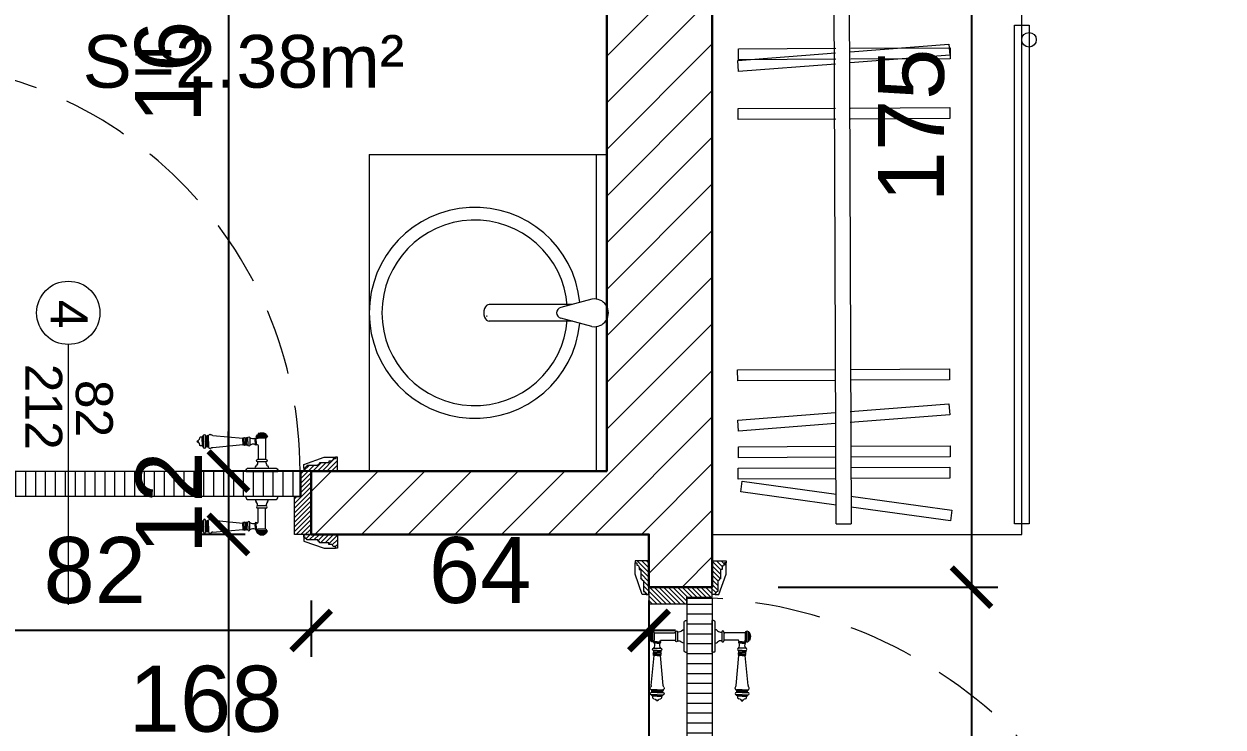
# Model space of a CAD drawing. Header units: centimetres. Extents: x 86156 to 91557, y -55119 to -48172.
# Drawn here: x 88668.3 to 88895.5, y -50553.9 to -50420.6 of the extents above; entities that cross this region are included whole.
import ezdxf

# ---------------------------------------------------------------- set-up
doc = ezdxf.new("R2010")
doc.units = ezdxf.units.CM
doc.header["$LTSCALE"] = 50
doc.header["$MEASUREMENT"] = 0
doc.linetypes.add('CACHE', pattern=[0.375, 0.25, -0.125])
doc.linetypes.add('CONTINU', pattern=[0])
doc.layers.get('0').update_dxf_attribs({"color": 8})
for name, color, linetype, lineweight in [('BANJO', 160, 'Continuous', 9), ('BETON HACHURE', 253, 'Continuous', 13), ('door', 44, 'Continuous', 5), ('MACONNERIE COUPE', 7, 'Continuous', 30), ('MACONNERIE HACHURE', 253, 'Continuous', 13), ('mobilimi', 8, 'Continuous', 9), ('WINDOWS', 21, 'Continuous', 5)]:
    doc.layers.add(name, color=color, linetype=linetype, lineweight=lineweight)
doc.layers.add('BETON COUPE', color=3, linetype='CONTINU')
doc.layers.add('COTE 50ème', color=1, linetype='Continuous')
doc.layers.add('DEMOL', color=7, linetype='Continuous', lineweight=60, true_color=0x997300)
doc.styles.add('GENERATED_STYLE_1', font='arial.ttf')
doc.styles.add('RS_TEXT_1.50', font='arial.ttf', dxfattribs={"height": 12.5})
doc.styles.add('RS_TXT_50', font='arial.ttf', dxfattribs={"height": 12.5})
doc.dimstyles.new('RS_50CM_LINEAIRE', dxfattribs={"dimscale": 5, "dimtxt": 12.5, "dimasz": 1.5, "dimexe": 1, "dimexo": 2.5, "dimgap": 1, "dimtad": 1, "dimdec": 1, "dimrnd": 0.5, "dimdsep": 46, "dimtxsty": 'RS_TXT_50', "dimblk1": 'ARCHTICK', "dimblk2": 'ARCHTICK', "dimsah": 1, "dimcen": 2.5, "dimdle": 1, "dimclrt": 4, "dimadec": 0, "dimazin": 2, "dimtfac": 1, "dimtdec": 1, "dimtix": 1, "dimtmove": 2, "dimatfit": 3, "dimfxl": 1, "dimtolj": 1, "dimtzin": 0, "dimarcsym": 0})

# ---------------------------------------------------------------- blocks, each defined once
blk = doc.blocks.new('Lav60')
at = {"layer": 'BANJO', "linetype": 'Continuous'}
for p, q in [((-54.27, 55.4), (-54.27, 84.18)), ((-54.27, 84.18), (-54.27, 55.4)), ((-52.27, 56.8), (-52.27, 84.18)), ((-9.27, 24.18), (-9.27, 84.18)), ((-51.47, 56.78), (-45.6, 55.16)), ((-47.77, 55.78), (-31.97, 55.78)), ((-31.61, 54.81), (-31.61, 54.8)), ((-31.5, 54.81), (-31.61, 54.81)), ((-31.61, 54.8), (-31.5, 54.8)), ((-31.5, 54.8), (-31.5, 54.81)), ((-54.27, 24.18), (-54.27, 52.96)), ((-54.27, 52.96), (-54.27, 24.18)), ((-51.47, 51.58), (-45.6, 53.19)), ((-47.79, 52.59), (-31.97, 52.59)), ((-52.27, 24.18), (-52.27, 51.56))]:
    blk.add_line(p, q, dxfattribs=at)
at = {"layer": 'BANJO'}
for p, q in [((-9.27, 84.18), (-54.27, 84.18)), ((-9.27, 24.18), (-9.27, 84.18)), ((-9.27, 24.18), (-54.27, 24.18))]:
    blk.add_line(p, q, dxfattribs=at)
at = {"layer": 'BANJO', "linetype": 'Continuous'}
for centre, radius, start, end in [((-29.27, 54.18), 20, 185.6501, 174.3498), ((-29.27, 54.18), 17.58, 184.3007, 175.6991), ((-51.93, 54.18), 2.64, 79.9737, 280.0262), ((-45.78, 54.18), 1, 280.3543, 79.6456)]:
    blk.add_arc(centre, radius, start, end, dxfattribs=at)
blk.add_ellipse((-31.97, 54.18), major_axis=(0, -1.59), ratio=0.623935, start_param=0, end_param=3.141593, dxfattribs=at)
blk = doc.blocks.new('door900')
at = {"color": 0}
for p, q in [((-6.8, 71.5), (-6.8, 70.2)), ((-5.5, 71.5), (-6.8, 71.5)), ((-6.8, 70.2), (6.8, 70.2)), ((-5.5, 71.5), (5.5, 71.5)), ((5.5, 71.5), (6.8, 71.5)), ((6.8, 71.5), (6.8, 70.2)), ((-9.3, 67.7), (9.3, 67.7)), ((9.3, 65.2), (-9.3, 65.2)), ((-6.8, 62.7), (-6.8, 24)), ((-6.8, 62.7), (6.8, 62.7)), ((8.7, 62.7), (6.8, 62.7)), ((6.8, 49.1), (6.8, 24)), ((8.7, 50.9), (8.7, 50.9)), ((10.5, 56.8), (10.5, 62.5)), ((10.5, 56.8), (10.5, 51.1)), ((12.7, 56.8), (12.7, 62.5)), ((12.7, 56.8), (12.7, 51.1)), ((22.5, 63.8), (22.5, 49.8)), ((26.5, 56.8), (26.5, 63.8)), ((26.5, 63.8), (29.1, 63.8)), ((26.5, 63.8), (29.1, 63.8)), ((26.5, 56.8), (26.5, 49.8)), ((26.5, 49.8), (29.1, 49.8)), ((26.5, 49.8), (29.1, 49.8)), ((29.1, 63.8), (29.1, 62.8)), ((29.1, 62.8), (29.1, 56.8)), ((29.1, 50.8), (29.1, 56.8)), ((29.1, 50.8), (29.1, 49.8)), ((29.1, 49.8), (29.1, 49.8)), ((31.1, 62.8), (31.1, 56.8)), ((31.1, 50.8), (31.1, 56.8)), ((34.1, 56.8), (34.1, 62.8)), ((34.1, 62.8), (34.1, 56.8)), ((34.1, 50.8), (34.1, 56.8)), ((34.1, 56.8), (34.1, 50.8)), ((92.8, 68.1), (36.2, 62.8)), ((36.2, 56.8), (36.2, 62.8)), ((36.2, 56.8), (36.2, 50.8)), ((92.8, 45.5), (36.2, 50.8)), ((101.2, 67.3), (103.2, 68)), ((101.2, 56.8), (101.2, 67.3)), ((101.2, 56.8), (101.2, 46.3)), ((101.2, 46.3), (103.2, 45.7)), ((103.2, 68), (103.2, 67.7)), ((103.2, 56.8), (103.2, 68)), ((103.2, 56.8), (103.2, 46.3)), ((103.2, 45.9), (103.2, 45.7)), ((106.5, 68), (105.5, 67.3)), ((105.5, 56.8), (105.5, 67.3)), ((105.5, 56.8), (105.5, 46.3)), ((106.5, 45.7), (105.5, 46.3)), ((106.5, 56.8), (106.5, 68)), ((106.5, 56.8), (106.5, 45.7)), ((110.7, 68), (111.8, 67.3)), ((110.7, 56.8), (110.7, 68)), ((110.7, 56.8), (110.7, 45.7)), ((110.7, 45.7), (111.8, 46.3)), ((111.8, 56.8), (111.8, 67.3)), ((111.8, 66.2), (113.3, 66.2)), ((111.8, 56.8), (111.8, 46.3)), ((111.8, 47.5), (113.3, 47.5)), ((113.3, 56.8), (113.3, 66.2)), ((113.3, 56.8), (113.3, 47.5)), ((120.5, 56.8), (120.5, 58.6)), ((120.5, 56.8), (120.5, 55)), ((-30, 3), (-30, 0)), ((30, 0), (-30, 0)), ((27, 6), (-27, 6)), ((-8.3, 22.3), (8.3, 22.3)), ((-8.3, 18.3), (8.3, 18.3)), ((30, 3), (30, 0))]:
    blk.add_line(p, q, dxfattribs=at)
for centre, radius, start, end in [((-6.8, 67.7), 2.51, 90.115, 179.885), ((0, 64), 9.29, 53.4104, 126.5896), ((6.8, 67.7), 2.51, 0.115, 89.885), ((93.1, 72.5), 4.4, 266.3976, 315.6468), ((98.3, 67.4), 2.89, 358.3861, 135.6468), ((108.6, 68), 2.1, 0, 180), ((-9.3, 66.5), 1.25, 90, 270), ((-6.8, 65.2), 2.51, 180.115, 269.885), ((6.8, 65.2), 2.51, 270.115, 359.885), ((8.7, 49), 1.91, 88.7426, 178.1515), ((8.6, 64.9), 2.15, 272.7029, 297.6142), ((8.6, 48.8), 2.15, 62.3858, 87.2971), ((9.3, 66.5), 1.25, 270, 90), ((10, 62.5), 0.561, 3.7097, 127.9634), ((10, 51.1), 0.561, 232.0366, 356.2903), ((11.6, 62.5), 1.1, 0.0106, 179.9894), ((11.6, 51.1), 1.1, 180.0106, 359.9894), ((16.7, 70.5), 8.83, 243.5466, 311.3694), ((16.7, 43.2), 8.83, 48.6306, 116.4534), ((24.5, 63.7), 2.01, 4.1469, 175.8531), ((24.5, 50), 2.01, 184.1469, 355.8531), ((30.1, 62.8), 1.03, 0, 180.0014), ((30.1, 50.8), 1.03, 179.9972, 0), ((32.6, 62.8), 1.48, 0, 180), ((32.6, 50.8), 1.48, 180, 0), ((35.2, 62.8), 1.03, 0, 180), ((32.6, 62.8), 1.48, 1.563306237032948e-10, 2.08440831604393e-10), ((35.2, 50.8), 1.03, 180, 0), ((93.1, 41.1), 4.4, 44.3532, 93.6024), ((98.3, 46.2), 2.89, 224.3532, 1.6139), ((104.3, 67.6), 1.15, 170.914, 348.1019), ((104.3, 46.1), 1.15, 11.8981, 189.086), ((108.6, 45.7), 2.1, 180, 0), ((115.5, 62.5), 2.84, 13.4568, 140.4953), ((115.5, 51.2), 2.84, 219.5047, 346.5432), ((127.9, 65.2), 9.88, 191.9991, 221.6757), ((127.9, 48.5), 9.88, 138.3243, 168.0009), ((120.5, 56.8), 1.79, 0, 90), ((120.5, 56.8), 1.79, 270, 0), ((-8.5, 24), 1.71, 275.059, 359.7825), ((8.5, 24), 1.71, 180.2175, 264.941), ((-27, 3), 3, 90, 180), ((-6.8, 6), 6, 130.5908, 180), ((-16.6, 16.6), 8.41, 314.3689, 12.0705), ((-8.3, 20.3), 2, 90, 270), ((16.6, 16.6), 8.41, 167.9295, 225.6311), ((8.3, 20.3), 2, 270, 90), ((6.8, 6), 6, 0, 49.4092), ((27, 3), 3, 0, 90)]:
    blk.add_arc(centre, radius, start, end, dxfattribs=at)
blk = doc.blocks.new('_ArchTick')
at = {"color": 0, "linetype": 'ByBlock', "const_width": 0.15}
blk.add_lwpolyline([(-0.5, -0.5), (0.5, 0.5)], dxfattribs=at)
blk = doc.blocks.new('*D1447')
at = {"layer": 'COTE 50ème', "color": 0, "lineweight": -2, "ltscale": 0.5, "transparency": 16777216}
for p, q in [((88722.74, -50529.87), (88722.74, -50540.59)), ((88786.75, -50529.87), (88786.75, -50540.59)), ((88791.75, -50535.59), (88717.74, -50535.59))]:
    blk.add_line(p, q, dxfattribs=at)
at = {"layer": 'Defpoints', "color": 0, "ltscale": 0.5, "transparency": 16777216}
for p in [(88722.74, -50517.37), (88786.75, -50517.37), (88722.74, -50535.59)]:
    blk.add_point(p, dxfattribs=at)
at = {"layer": 'COTE 50ème', "color": 0, "lineweight": -2, "ltscale": 0.5, "transparency": 16777216, "xscale": 7.5, "yscale": 7.5, "zscale": 7.5, "rotation": 180}
blk.add_blockref('_ArchTick', (88722.74, -50535.59), dxfattribs=at)
at = {"layer": 'COTE 50ème', "color": 0, "lineweight": -2, "ltscale": 0.5, "transparency": 16777216, "xscale": 7.5, "yscale": 7.5, "zscale": 7.5}
blk.add_blockref('_ArchTick', (88786.75, -50535.59), dxfattribs=at)
at = {"layer": 'COTE 50ème', "color": 4, "lineweight": 5, "ltscale": 0.5, "transparency": 16777216, "insert": (88754.75, -50524.21), "char_height": 12.5, "attachment_point": 5, "style": 'RS_TXT_50'}
blk.add_mtext('\\A1;64', dxfattribs=at)
blk = doc.blocks.new('*D1448')
at = {"layer": 'COTE 50ème', "color": 0, "lineweight": -2, "ltscale": 0.5, "transparency": 16777216}
for p, q in [((88640.75, -50529.87), (88640.75, -50540.59)), ((88722.74, -50529.87), (88722.74, -50540.59)), ((88727.74, -50535.59), (88635.75, -50535.59))]:
    blk.add_line(p, q, dxfattribs=at)
at = {"layer": 'Defpoints', "color": 0, "ltscale": 0.5, "transparency": 16777216}
for p in [(88640.75, -50517.37), (88722.74, -50517.37), (88640.75, -50535.59)]:
    blk.add_point(p, dxfattribs=at)
at = {"layer": 'COTE 50ème', "color": 0, "lineweight": -2, "ltscale": 0.5, "transparency": 16777216, "xscale": 7.5, "yscale": 7.5, "zscale": 7.5, "rotation": 180}
blk.add_blockref('_ArchTick', (88640.75, -50535.59), dxfattribs=at)
at = {"layer": 'COTE 50ème', "color": 0, "lineweight": -2, "ltscale": 0.5, "transparency": 16777216, "xscale": 7.5, "yscale": 7.5, "zscale": 7.5}
blk.add_blockref('_ArchTick', (88722.74, -50535.59), dxfattribs=at)
at = {"layer": 'COTE 50ème', "color": 4, "lineweight": 5, "ltscale": 0.5, "transparency": 16777216, "insert": (88681.75, -50524.21), "char_height": 12.5, "attachment_point": 5, "style": 'RS_TXT_50'}
blk.add_mtext('\\A1;82', dxfattribs=at)
blk = doc.blocks.new('*D1356')
at = {"layer": 'COTE 50ème', "color": 0, "lineweight": -2, "ltscale": 0.5, "transparency": 16777216}
for p, q in [((88847.85, -50347.37), (88847.85, -50532.37)), ((88834.25, -50352.37), (88852.85, -50352.37)), ((88811.25, -50527.37), (88852.85, -50527.37))]:
    blk.add_line(p, q, dxfattribs=at)
at = {"layer": 'Defpoints', "color": 0, "ltscale": 0.5, "transparency": 16777216}
for p in [(88821.75, -50352.37), (88798.75, -50527.37), (88847.85, -50527.37)]:
    blk.add_point(p, dxfattribs=at)
at = {"layer": 'COTE 50ème', "color": 0, "lineweight": -2, "ltscale": 0.5, "transparency": 16777216, "xscale": 7.5, "yscale": 7.5, "zscale": 7.5}
for p, rotation in [((88847.85, -50352.37), 90), ((88847.85, -50527.37), 270)]:
    blk.add_blockref('_ArchTick', p, dxfattribs=dict(at, rotation=rotation))
at = {"layer": 'COTE 50ème', "color": 4, "lineweight": 5, "ltscale": 0.5, "transparency": 16777216, "insert": (88836.46, -50439.87), "char_height": 12.5, "attachment_point": 5, "rotation": 90, "style": 'RS_TXT_50'}
blk.add_mtext('\\A1;175', dxfattribs=at)
blk = doc.blocks.new('*D1357')
at = {"layer": 'COTE 50ème', "color": 0, "lineweight": -2, "ltscale": 0.5, "transparency": 16777216}
for p, q in [((88847.85, -50522.37), (88847.85, -50624.41)), ((88811.25, -50527.37), (88852.85, -50527.37)), ((88811.25, -50619.41), (88852.85, -50619.41))]:
    blk.add_line(p, q, dxfattribs=at)
at = {"layer": 'Defpoints', "color": 0, "ltscale": 0.5, "transparency": 16777216}
for p in [(88798.75, -50527.37), (88798.75, -50619.41), (88847.85, -50619.41)]:
    blk.add_point(p, dxfattribs=at)
at = {"layer": 'COTE 50ème', "color": 0, "lineweight": -2, "ltscale": 0.5, "transparency": 16777216, "xscale": 7.5, "yscale": 7.5, "zscale": 7.5}
for p, rotation in [((88847.85, -50527.37), 90), ((88847.85, -50619.41), 270)]:
    blk.add_blockref('_ArchTick', p, dxfattribs=dict(at, rotation=rotation))
at = {"layer": 'COTE 50ème', "color": 4, "lineweight": 5, "ltscale": 0.5, "transparency": 16777216, "insert": (88836.46, -50573.39), "char_height": 12.5, "attachment_point": 5, "rotation": 90, "style": 'RS_TXT_50'}
blk.add_mtext('\\A1;92', dxfattribs=at)
blk = doc.blocks.new('*D1374')
at = {"layer": 'COTE 50ème', "color": 0, "lineweight": -2, "ltscale": 0.5, "transparency": 16777216}
for p, q in [((88707.08, -50339.37), (88707.08, -50510.37)), ((88709.25, -50344.37), (88702.08, -50344.37)), ((88731.21, -50505.37), (88702.08, -50505.37))]:
    blk.add_line(p, q, dxfattribs=at)
at = {"layer": 'Defpoints', "color": 0, "ltscale": 0.5, "transparency": 16777216}
for p in [(88721.75, -50344.37), (88707.08, -50505.37), (88743.71, -50505.37)]:
    blk.add_point(p, dxfattribs=at)
at = {"layer": 'COTE 50ème', "color": 0, "lineweight": -2, "ltscale": 0.5, "transparency": 16777216, "xscale": 7.5, "yscale": 7.5, "zscale": 7.5}
for p, rotation in [((88707.08, -50344.37), 90), ((88707.08, -50505.37), 270)]:
    blk.add_blockref('_ArchTick', p, dxfattribs=dict(at, rotation=rotation))
at = {"layer": 'COTE 50ème', "color": 4, "lineweight": 5, "ltscale": 0.5, "transparency": 16777216, "insert": (88695.7, -50424.87), "char_height": 12.5, "attachment_point": 5, "rotation": 90, "style": 'RS_TXT_50'}
blk.add_mtext('\\A1;161', dxfattribs=at)
blk = doc.blocks.new('*D1375')
at = {"layer": 'COTE 50ème', "color": 0, "lineweight": -2, "ltscale": 0.5, "transparency": 16777216}
for p, q in [((88707.08, -50505.37), (88707.08, -50497.87)), ((88731.21, -50505.37), (88702.08, -50505.37)), ((88707.08, -50505.37), (88707.08, -50517.37)), ((88710.25, -50517.37), (88702.08, -50517.37)), ((88707.08, -50517.37), (88707.08, -50524.87))]:
    blk.add_line(p, q, dxfattribs=at)
at = {"layer": 'Defpoints', "color": 0, "ltscale": 0.5, "transparency": 16777216}
for p in [(88743.71, -50505.37), (88707.08, -50517.37), (88722.75, -50517.37)]:
    blk.add_point(p, dxfattribs=at)
at = {"layer": 'COTE 50ème', "color": 0, "lineweight": -2, "ltscale": 0.5, "transparency": 16777216, "xscale": 7.5, "yscale": 7.5, "zscale": 7.5}
for p, rotation in [((88707.08, -50505.37), 270), ((88707.08, -50517.37), 90)]:
    blk.add_blockref('_ArchTick', p, dxfattribs=dict(at, rotation=rotation))
at = {"layer": 'COTE 50ème', "color": 4, "lineweight": 5, "ltscale": 0.5, "transparency": 16777216, "insert": (88695.81, -50511.37), "char_height": 12.5, "attachment_point": 5, "rotation": 90, "style": 'RS_TXT_50'}
blk.add_mtext('\\A1;12', dxfattribs=at)
blk = doc.blocks.new('*D1376')
at = {"layer": 'COTE 50ème', "color": 0, "lineweight": -2, "ltscale": 0.5, "transparency": 16777216}
for p, q in [((88707.08, -50512.37), (88707.08, -50632.37)), ((88710.25, -50517.37), (88702.08, -50517.37)), ((88697.25, -50627.37), (88712.08, -50627.37))]:
    blk.add_line(p, q, dxfattribs=at)
at = {"layer": 'Defpoints', "color": 0, "ltscale": 0.5, "transparency": 16777216}
for p in [(88722.75, -50517.37), (88684.75, -50627.37), (88707.08, -50627.37)]:
    blk.add_point(p, dxfattribs=at)
at = {"layer": 'COTE 50ème', "color": 0, "lineweight": -2, "ltscale": 0.5, "transparency": 16777216, "xscale": 7.5, "yscale": 7.5, "zscale": 7.5}
for p, rotation in [((88707.08, -50517.37), 90), ((88707.08, -50627.37), 270)]:
    blk.add_blockref('_ArchTick', p, dxfattribs=dict(at, rotation=rotation))
at = {"layer": 'COTE 50ème', "color": 4, "lineweight": 5, "ltscale": 0.5, "transparency": 16777216, "insert": (88718.46, -50592.19), "char_height": 12.5, "attachment_point": 5, "rotation": 90, "style": 'RS_TXT_50'}
blk.add_mtext('\\A1;110', dxfattribs=at)
blk = doc.blocks.new('*D1382')
at = {"layer": 'COTE 50ème', "color": 0, "lineweight": -2, "ltscale": 0.5, "transparency": 16777216}
for p, q in [((88618.75, -50529.87), (88618.75, -50564.98)), ((88786.75, -50529.87), (88786.75, -50564.98)), ((88791.75, -50559.98), (88613.75, -50559.98))]:
    blk.add_line(p, q, dxfattribs=at)
at = {"layer": 'Defpoints', "color": 0, "ltscale": 0.5, "transparency": 16777216}
for p in [(88618.75, -50517.37), (88786.75, -50517.37), (88618.75, -50559.98)]:
    blk.add_point(p, dxfattribs=at)
at = {"layer": 'COTE 50ème', "color": 0, "lineweight": -2, "ltscale": 0.5, "transparency": 16777216, "xscale": 7.5, "yscale": 7.5, "zscale": 7.5, "rotation": 180}
blk.add_blockref('_ArchTick', (88618.75, -50559.98), dxfattribs=at)
at = {"layer": 'COTE 50ème', "color": 0, "lineweight": -2, "ltscale": 0.5, "transparency": 16777216, "xscale": 7.5, "yscale": 7.5, "zscale": 7.5}
blk.add_blockref('_ArchTick', (88786.75, -50559.98), dxfattribs=at)
at = {"layer": 'COTE 50ème', "color": 4, "lineweight": 5, "ltscale": 0.5, "transparency": 16777216, "insert": (88702.75, -50548.6), "char_height": 12.5, "attachment_point": 5, "style": 'RS_TXT_50'}
blk.add_mtext('\\A1;168', dxfattribs=at)

msp = doc.modelspace()

# ---------------------------------------------------------------- hatches: boundary and pattern name
at = {"layer": 'BETON HACHURE', "ltscale": 0.5, "transparency": 33554559}
h = msp.add_hatch(color=256, dxfattribs=at)
h.dxf.hatch_style = 1
h.paths.add_polyline_path([(89857.95, -49968.55), (89601.54, -49712.14), (89017.58, -49863.16), (88999.75, -49863.16), (88314.75, -49713.17), (88293.27, -49713.16), (87031.8, -49846.89), (86857.57, -50021.45), (86757.23, -51272.48), (86839.4, -52045.38), (86669.47, -52571.17), (86746.67, -53900.72), (86983.5, -54130.12), (88279.55, -54131.55), (88279.55, -54261.56), (89504.55, -54261.56), (89504.55, -54401.56), (90492.95, -54401.56), (90492.95, -51921.06), (89857.95, -51772.6)])
h.paths.add_polyline_path([(89837.95, -51788.46), (90472.95, -51936.92), (90472.95, -54381.56), (89524.55, -54381.56), (89524.55, -54241.56), (88299.55, -54241.56), (88299.55, -54111.57), (86991.6, -54110.13), (86766.18, -53891.78), (86689.65, -52573.76), (86859.73, -52047.49), (86777.31, -51272.22), (86876.91, -50030.38), (87040.95, -49866.03), (88294.32, -49733.16), (88312.58, -49733.17), (88997.58, -49883.16), (89020.13, -49883.16), (89595.48, -49734.36), (89837.95, -49976.84)], flags=16)
at = {"layer": 'door'}
h = msp.add_hatch(dxfattribs=at)
h.set_pattern_fill('ANSI31', color=256, scale=5, angle=1080)
h.set_pattern_definition([(45, (-61272.5175, 1297.59614), (-0.4419417382, 0.4419417382), [])])
h.paths.add_polyline_path([(88722.74, -50517.37), (88719.6, -50517.37), (88719.6, -50510.19), (88720.85, -50510.19), (88720.85, -50505.37), (88722.74, -50505.37)])
edge = h.paths.add_edge_path()
edge.add_line((88726.49, -50519.26), (88726.07, -50519.26))
edge.add_line((88726.07, -50519.26), (88726.07, -50518.95))
edge.add_line((88726.07, -50518.95), (88724.31, -50518.95))
edge.add_line((88724.31, -50518.95), (88724.31, -50518.74))
edge.add_arc((88724.31, -50518.42), 0.314, 180, 270, ccw=False)
edge.add_line((88724, -50518.42), (88721.9, -50518.42))
edge.add_line((88721.9, -50518.42), (88721.9, -50518.21))
edge.add_arc((88721.9, -50517.9), 0.314, 180, 270, ccw=False)
edge.add_line((88721.59, -50517.9), (88721.38, -50517.9))
edge.add_line((88721.38, -50517.9), (88721.38, -50517.37))
edge.add_line((88721.38, -50517.37), (88727.74, -50517.37))
edge.add_line((88727.74, -50517.37), (88727.74, -50519.99))
edge.add_line((88727.74, -50519.99), (88727.33, -50519.99))
edge.add_line((88727.33, -50519.99), (88727.33, -50519.68))
edge.add_line((88727.33, -50519.68), (88726.91, -50519.68))
edge.add_arc((88726.49, -50519.68), 0.419, 0, 90)
edge = h.paths.add_edge_path()
edge.add_line((88726.49, -50503.49), (88726.07, -50503.49))
edge.add_line((88726.07, -50503.49), (88726.07, -50503.8))
edge.add_line((88726.07, -50503.8), (88724.31, -50503.8))
edge.add_line((88724.31, -50503.8), (88724.31, -50504.01))
edge.add_arc((88724.31, -50504.33), 0.314, 90, 180)
edge.add_line((88724, -50504.33), (88721.9, -50504.33))
edge.add_line((88721.9, -50504.33), (88721.9, -50504.54))
edge.add_arc((88721.9, -50504.85), 0.314, 90, 180)
edge.add_line((88721.59, -50504.85), (88721.38, -50504.85))
edge.add_line((88721.38, -50504.85), (88721.38, -50505.37))
edge.add_line((88721.38, -50505.37), (88727.74, -50505.37))
edge.add_line((88727.74, -50505.37), (88727.74, -50502.76))
edge.add_line((88727.74, -50502.76), (88727.33, -50502.76))
edge.add_line((88727.33, -50502.76), (88727.33, -50503.07))
edge.add_line((88727.33, -50503.07), (88726.91, -50503.07))
edge.add_arc((88726.49, -50503.07), 0.419, 270, 360, ccw=False)
h = msp.add_hatch(dxfattribs=at)
h.set_pattern_fill('ANSI31', color=256, scale=15, angle=585)
h.set_pattern_definition([(270, (132236.1975, 45345.0286), (1.875, -2e-15), [])])
h.paths.add_polyline_path([(88642.85, -50510.14), (88720.64, -50510.14), (88720.64, -50505.43), (88642.85, -50505.43)])
h = msp.add_hatch(dxfattribs=at)
h.set_pattern_fill('ANSI31', color=256, scale=5, angle=990)
h.set_pattern_definition([(315, (144103.7221, 92341.88333), (0.4419417382, 0.4419417382), [])])
h.paths.add_polyline_path([(88786.75, -50527.37), (88786.75, -50530.52), (88793.93, -50530.52), (88793.93, -50529.26), (88798.75, -50529.26), (88798.75, -50527.37)])
edge = h.paths.add_edge_path()
edge.add_line((88784.87, -50523.62), (88784.87, -50524.04))
edge.add_line((88784.87, -50524.04), (88785.18, -50524.04))
edge.add_line((88785.18, -50524.04), (88785.18, -50525.8))
edge.add_line((88785.18, -50525.8), (88785.39, -50525.8))
edge.add_arc((88785.7, -50525.8), 0.314, 180, 270)
edge.add_line((88785.7, -50526.12), (88785.7, -50528.21))
edge.add_line((88785.7, -50528.21), (88785.91, -50528.21))
edge.add_arc((88786.23, -50528.21), 0.314, 180, 270)
edge.add_line((88786.23, -50528.53), (88786.23, -50528.74))
edge.add_line((88786.23, -50528.74), (88786.75, -50528.74))
edge.add_line((88786.75, -50528.74), (88786.75, -50522.37))
edge.add_line((88786.75, -50522.37), (88784.13, -50522.37))
edge.add_line((88784.13, -50522.37), (88784.13, -50522.78))
edge.add_line((88784.13, -50522.78), (88784.45, -50522.78))
edge.add_line((88784.45, -50522.78), (88784.45, -50523.2))
edge.add_arc((88784.45, -50523.62), 0.419, 0, 90, ccw=False)
edge = h.paths.add_edge_path()
edge.add_line((88800.64, -50523.62), (88800.64, -50524.04))
edge.add_line((88800.64, -50524.04), (88800.32, -50524.04))
edge.add_line((88800.32, -50524.04), (88800.32, -50525.8))
edge.add_line((88800.32, -50525.8), (88800.11, -50525.8))
edge.add_arc((88799.8, -50525.8), 0.314, -90, 0, ccw=False)
edge.add_line((88799.8, -50526.12), (88799.8, -50528.21))
edge.add_line((88799.8, -50528.21), (88799.59, -50528.21))
edge.add_arc((88799.28, -50528.21), 0.314, -90, 0, ccw=False)
edge.add_line((88799.28, -50528.53), (88799.28, -50528.74))
edge.add_line((88799.28, -50528.74), (88798.75, -50528.74))
edge.add_line((88798.75, -50528.74), (88798.75, -50522.37))
edge.add_line((88798.75, -50522.37), (88801.37, -50522.37))
edge.add_line((88801.37, -50522.37), (88801.37, -50522.78))
edge.add_line((88801.37, -50522.78), (88801.06, -50522.78))
edge.add_line((88801.06, -50522.78), (88801.06, -50523.2))
edge.add_arc((88801.06, -50523.62), 0.419, 90, 180)
h = msp.add_hatch(dxfattribs=at)
h.set_pattern_fill('ANSI31', color=256, scale=15, angle=495)
h.set_pattern_definition([(180, (188151.1545, -101166.8317), (-8e-16, -1.875), [])])
h.paths.add_polyline_path([(88793.99, -50617.28), (88793.99, -50529.47), (88798.7, -50529.47), (88798.7, -50617.28)])
at = {"layer": 'MACONNERIE HACHURE'}
h = msp.add_hatch(dxfattribs=at)
h.set_pattern_fill('ANSI31', color=256, scale=50, style=0)
h.set_pattern_definition([(45, (-6430.3566, 5835.271), (-4.41941738, 4.41941738), [])])
h.paths.add_polyline_path([(87298.75, -50527.37), (87298.75, -50358.37), (87370.75, -50358.37), (87370.75, -50337.37), (87348.75, -50337.37), (87348.75, -50332.37), (87528.75, -50332.37), (87528.75, -50344.37), (87478.75, -50344.37), (87478.75, -50517.37), (87456.75, -50517.37), (87456.75, -50505.37), (87466.75, -50505.37), (87466.75, -50344.37), (87375.75, -50344.37), (87375.75, -50363.37), (87318.75, -50363.37), (87318.75, -50505.37), (87374.75, -50505.37), (87374.75, -50517.37), (87310.75, -50517.37), (87310.75, -50527.37)])
h.paths.add_polyline_path([(87868.59, -51192.37), (87818.75, -51192.37), (87818.75, -51152.37), (87868.59, -51152.37)])
h.paths.add_polyline_path([(88028.75, -51192.37), (87988.75, -51192.37), (87988.75, -51152.37), (88028.75, -51152.37)])
h.paths.add_polyline_path([(87888.75, -51547.37), (87798.75, -51547.37), (87798.75, -51487.37), (87645.75, -51487.37), (87645.75, -51547.37), (87633.75, -51547.37), (87633.75, -51427.37), (87653.75, -51427.37), (87653.75, -51462.37), (87818.75, -51462.37), (87818.75, -51511.37), (87888.75, -51511.37), (87888.75, -51462.37), (87923.75, -51462.37), (87923.75, -51482.37), (87913.75, -51482.37), (87913.75, -51532.37), (87888.75, -51532.37), (87888.75, -51516.37), (87818.75, -51516.37), (87818.75, -51542.37), (87888.75, -51542.37)])
h.paths.add_polyline_path([(87318.75, -49932.37), (87418.75, -49932.37), (87418.75, -49907.37), (87318.75, -49907.37)])
h.paths.add_polyline_path([(87083.75, -51940.49), (87058.75, -51940.49), (87058.75, -51987.37), (87083.75, -51987.37)])
h.paths.add_polyline_path([(87083.75, -50042.37), (87058.75, -50042.37), (87058.75, -50022.37), (87083.75, -50022.37)])
h.paths.add_polyline_path([(87766.25, -51192.37), (87783.75, -51192.37), (87783.75, -51172.37), (87766.25, -51172.37)])
h.paths.add_polyline_path([(87443.75, -51305.37), (87433.75, -51305.37), (87433.75, -51317.37), (87473.75, -51317.37), (87473.75, -51305.37), (87463.75, -51305.37), (87463.75, -50987.37), (87633.75, -50987.37), (87633.75, -51305.37), (87555.74, -51305.37), (87555.74, -51317.37), (87633.75, -51317.37), (87633.75, -51327.37), (87653.75, -51327.37), (87653.75, -51192.37), (87666.25, -51192.37), (87666.25, -51172.37), (87653.75, -51172.37), (87653.75, -50957.37), (87632.75, -50957.37), (87632.75, -50627.37), (87534.74, -50627.37), (87534.74, -50639.37), (87612.75, -50639.37), (87612.75, -50957.37), (87442.75, -50957.37), (87442.75, -50639.37), (87452.75, -50639.37), (87452.75, -50627.37), (87412.75, -50627.37), (87412.75, -50639.37), (87422.75, -50639.37), (87422.75, -50957.37), (87083.75, -50957.37), (87083.75, -50912.37), (87058.75, -50912.37), (87058.75, -50962.37), (86791.75, -50962.37), (86791.75, -50982.37), (87058.75, -50982.37), (87058.75, -51032.37), (87083.75, -51032.37), (87083.75, -50987.37), (87443.75, -50987.37)])
h.paths.add_polyline_path([(87275.75, -50332.37), (87275.75, -50352.37), (86973.75, -50352.37), (86973.75, -50417.37), (86948.75, -50417.37), (86948.75, -50327.37), (87058.75, -50327.37), (87058.75, -50312.37), (87083.75, -50312.37), (87083.75, -50332.37)])
h.paths.add_polyline_path([(87718.75, -50235.37), (87743.75, -50235.37), (87743.75, -50513.37), (87795.75, -50513.37), (87795.75, -50535.37), (87783.75, -50535.37), (87783.75, -50525.37), (87658.75, -50525.37), (87658.75, -50513.37), (87718.75, -50513.37)])
h.paths.add_polyline_path([(87743.75, -50162.37), (87743.75, -50142.37), (87793.75, -50142.37), (87793.75, -50022.37), (87818.75, -50022.37), (87818.75, -50137.37), (87836.25, -50137.37), (87836.25, -50162.37)])
h.paths.add_polyline_path([(87083.75, -49972.37), (87083.75, -49932.37), (87138.75, -49932.37), (87138.75, -49907.37), (87058.75, -49907.37), (87058.75, -49972.37)])
h.paths.add_polyline_path([(87658.75, -49932.37), (87598.75, -49932.37), (87598.75, -49907.37), (87683.75, -49907.37), (87683.75, -49972.37), (87683.75, -49972.37), (87683.75, -50022.37), (87658.75, -50022.37)])
h.paths.add_polyline_path([(87083.75, -51612.37), (87083.75, -51670.49), (87058.75, -51670.49), (87058.75, -51617.37), (86948.75, -51617.37), (86948.75, -51527.37), (86973.75, -51527.37), (86973.75, -51592.37), (87306.75, -51592.37), (87306.75, -51419.37), (87318.75, -51419.37), (87318.75, -51427.37), (87374.75, -51427.37), (87374.75, -51439.37), (87318.75, -51439.37), (87318.75, -51587.37), (87466.75, -51587.37), (87466.75, -51439.37), (87456.75, -51439.37), (87456.75, -51427.37), (87478.75, -51427.37), (87478.75, -51600.37), (87528.62, -51600.37), (87528.62, -51612.37)])
h.paths.add_polyline_path([(87318.75, -51285.37), (87318.75, -51305.37), (87341.75, -51305.37), (87341.75, -51317.37), (87318.75, -51317.37), (87318.75, -51327.37), (87306.75, -51327.37), (87306.75, -51297.37), (87083.75, -51297.37), (87083.75, -51285.37)], flags=17)
h.paths.add_polyline_path([(87298.75, -50647.37), (87083.75, -50647.37), (87083.75, -50659.37), (87310.75, -50659.37), (87310.75, -50639.37), (87320.75, -50639.37), (87320.75, -50627.37), (87310.75, -50627.37), (87310.75, -50619.37), (87298.75, -50619.37)])
h.paths.add_polyline_path([(87883.75, -50647.37), (87883.75, -50635.37), (87795.75, -50635.37), (87795.75, -50627.37), (87783.75, -50627.37), (87783.75, -50647.37)])
h.paths.add_polyline_path([(86973.75, -51297.37), (86948.75, -51297.37), (86948.75, -51347.37), (86973.75, -51347.37)])
h.paths.add_polyline_path([(86973.75, -50647.37), (86948.75, -50647.37), (86948.75, -50597.37), (86973.75, -50597.37)])
h.paths.add_polyline_path([(87083.75, -51247.37), (87058.75, -51247.37), (87058.75, -51192.49), (87083.75, -51192.49)], flags=17)
h.paths.add_polyline_path([(87083.75, -50697.37), (87058.75, -50697.37), (87058.75, -50752.26), (87083.75, -50752.26)], flags=17)
h.paths.add_polyline_path([(88228.92, -51192.37), (88278.75, -51192.37), (88278.75, -51152.37), (88228.92, -51152.37)])
h.paths.add_polyline_path([(88068.75, -51192.37), (88108.75, -51192.37), (88108.75, -51152.37), (88068.75, -51152.37)])
h.paths.add_polyline_path([(87913.75, -52012.37), (87933.75, -52012.37), (87933.75, -52037.37), (87913.75, -52037.37)])
h.paths.add_polyline_path([(87598.75, -52012.37), (87598.75, -52037.37), (87778.75, -52037.37), (87778.75, -52012.37)])
h.paths.add_polyline_path([(88208.75, -51547.37), (88298.75, -51547.37), (88298.75, -51487.37), (88451.75, -51487.37), (88451.75, -51547.37), (88463.75, -51547.37), (88463.75, -51427.37), (88443.75, -51427.37), (88443.75, -51462.37), (88278.75, -51462.37), (88278.75, -51511.37), (88208.75, -51511.37), (88208.75, -51462.37), (88023.75, -51462.37), (88023.75, -51482.37), (88183.75, -51482.37), (88183.75, -51532.37), (88208.75, -51532.37), (88208.75, -51516.37), (88278.75, -51516.37), (88278.75, -51542.37), (88208.75, -51542.37)])
h.paths.add_polyline_path([(88778.75, -49932.37), (88678.75, -49932.37), (88678.75, -49907.37), (88778.75, -49907.37)])
h.paths.add_polyline_path([(89013.75, -51940.49), (89038.75, -51940.49), (89038.75, -51987.37), (89013.75, -51987.37)])
h.paths.add_polyline_path([(89013.75, -50042.37), (89038.75, -50042.37), (89038.75, -50022.37), (89013.75, -50022.37)])
h.paths.add_polyline_path([(88331.25, -51192.37), (88313.75, -51192.37), (88313.75, -51172.37), (88331.25, -51172.37)])
h.paths.add_polyline_path([(88033.75, -50162.37), (88016.25, -50162.37), (88016.25, -50137.37), (88033.75, -50137.37), (88033.75, -49750.37), (88063.75, -49750.37), (88063.75, -50137.37), (88081.36, -50137.37), (88081.36, -50162.37), (88063.75, -50162.37), (88063.75, -50635.37), (88131.75, -50635.37), (88131.75, -50647.37), (88063.75, -50647.37), (88063.75, -50822.37), (88033.75, -50822.37), (88033.75, -50647.37), (87965.75, -50647.37), (87965.75, -50635.37), (88033.75, -50635.37)])
h.paths.add_polyline_path([(88653.75, -51305.37), (88663.75, -51305.37), (88663.75, -51317.37), (88623.75, -51317.37), (88623.75, -51305.37), (88633.75, -51305.37), (88633.75, -50987.37), (88463.75, -50987.37), (88463.75, -51305.37), (88541.76, -51305.37), (88541.76, -51317.37), (88463.75, -51317.37), (88463.75, -51327.37), (88443.75, -51327.37), (88443.75, -51192.37), (88431.25, -51192.37), (88431.25, -51172.37), (88443.75, -51172.37), (88443.75, -50957.37), (88464.75, -50957.37), (88464.75, -50627.37), (88562.76, -50627.37), (88562.76, -50639.37), (88484.75, -50639.37), (88484.75, -50957.37), (88654.75, -50957.37), (88654.75, -50639.37), (88644.75, -50639.37), (88644.75, -50627.37), (88684.75, -50627.37), (88684.75, -50639.37), (88674.75, -50639.37), (88674.75, -50957.37), (89013.75, -50957.37), (89013.75, -50912.37), (89038.75, -50912.37), (89038.75, -50962.37), (89848.75, -50962.37), (89848.75, -50982.37), (89038.75, -50982.37), (89038.75, -51032.37), (89013.75, -51032.37), (89013.75, -50987.37), (88653.75, -50987.37)])
h.paths.add_polyline_path([(88798.75, -50358.37), (88726.75, -50358.37), (88726.75, -50337.37), (88748.75, -50337.37), (88748.75, -50332.37), (88568.75, -50332.37), (88568.75, -50344.37), (88618.75, -50344.37), (88618.75, -50517.37), (88640.75, -50517.37), (88640.75, -50505.37), (88630.75, -50505.37), (88630.75, -50344.37), (88721.75, -50344.37), (88721.75, -50363.37), (88778.75, -50363.37), (88778.75, -50505.37), (88722.75, -50505.37), (88722.75, -50517.37), (88786.75, -50517.37), (88786.75, -50527.37), (88798.75, -50527.37)])
h.paths.add_polyline_path([(88821.75, -50332.37), (88821.75, -50352.37), (89123.75, -50352.37), (89123.75, -50417.37), (89148.75, -50417.37), (89148.75, -50327.37), (89038.75, -50327.37), (89038.75, -50312.37), (89013.75, -50312.37), (89013.75, -50332.37)])
h.paths.add_polyline_path([(88378.75, -50235.37), (88353.75, -50235.37), (88353.75, -50513.37), (88301.75, -50513.37), (88301.75, -50535.37), (88313.75, -50535.37), (88313.75, -50525.37), (88438.75, -50525.37), (88438.75, -50513.37), (88378.75, -50513.37)])
h.paths.add_polyline_path([(88353.75, -50162.37), (88353.75, -50142.37), (88303.75, -50142.37), (88303.75, -50022.37), (88278.75, -50022.37), (88278.75, -50137.37), (88261.25, -50137.37), (88261.25, -50162.37)])
h.paths.add_polyline_path([(89013.75, -49972.37), (89013.75, -49932.37), (88958.75, -49932.37), (88958.75, -49907.37), (89038.75, -49907.37), (89038.75, -49972.37)])
h.paths.add_polyline_path([(88438.75, -49932.37), (88498.75, -49932.37), (88498.75, -49907.37), (88413.75, -49907.37), (88413.75, -49972.37), (88413.75, -49972.37), (88413.75, -50022.37), (88438.75, -50022.37)])
h.paths.add_polyline_path([(87083.75, -52012.37), (87138.75, -52012.37), (87138.75, -52037.37), (87083.75, -52037.37)])
h.paths.add_polyline_path([(87318.75, -52012.37), (87318.75, -52037.37), (87418.75, -52037.37), (87418.75, -52012.37)])
h.paths.add_polyline_path([(88033.75, -52012.37), (88183.75, -52012.37), (88183.75, -52037.37), (88033.75, -52037.37)])
h.paths.add_polyline_path([(88318.75, -52012.37), (89013.75, -52012.37), (89013.75, -52037.37), (88318.75, -52037.37)])
h.paths.add_polyline_path([(89013.75, -51612.37), (89013.75, -51670.49), (89038.75, -51670.49), (89038.75, -51617.37), (89148.75, -51617.37), (89148.75, -51527.37), (89123.75, -51527.37), (89123.75, -51592.37), (88790.75, -51592.37), (88790.75, -51419.37), (88778.75, -51419.37), (88778.75, -51427.37), (88722.75, -51427.37), (88722.75, -51439.37), (88778.75, -51439.37), (88778.75, -51587.37), (88630.75, -51587.37), (88630.75, -51439.37), (88640.75, -51439.37), (88640.75, -51427.37), (88618.75, -51427.37), (88618.75, -51600.37), (88568.89, -51600.37), (88568.89, -51612.37)])
h.paths.add_polyline_path([(88778.75, -51285.37), (88778.75, -51305.37), (88755.75, -51305.37), (88755.75, -51317.37), (88778.75, -51317.37), (88778.75, -51327.37), (88790.75, -51327.37), (88790.75, -51297.37), (89013.75, -51297.37), (89013.75, -51285.37)], flags=17)
h.paths.add_polyline_path([(88798.75, -50647.37), (89013.75, -50647.37), (89013.75, -50659.37), (88786.75, -50659.37), (88786.75, -50639.37), (88776.75, -50639.37), (88776.75, -50627.37), (88786.75, -50627.37), (88786.75, -50619.37), (88798.75, -50619.37)])
h.paths.add_polyline_path([(88213.75, -50647.37), (88213.75, -50635.37), (88301.75, -50635.37), (88301.75, -50627.37), (88313.75, -50627.37), (88313.75, -50647.37)])
h.paths.add_polyline_path([(89123.75, -51297.37), (89148.75, -51297.37), (89148.75, -51347.37), (89123.75, -51347.37)])
h.paths.add_polyline_path([(89123.75, -50647.37), (89148.75, -50647.37), (89148.75, -50597.37), (89123.75, -50597.37)])
h.paths.add_polyline_path([(89013.75, -51247.37), (89038.75, -51247.37), (89038.75, -51192.49), (89013.75, -51192.49)], flags=17)
h.paths.add_polyline_path([(89013.75, -50697.37), (89038.75, -50697.37), (89038.75, -50752.26), (89013.75, -50752.26)], flags=17)
at = {"layer": 'WINDOWS'}
h = msp.add_hatch(color=140, dxfattribs=at)
h.dxf.hatch_style = 1
h.paths.add_polyline_path([(89018.83, -49872.96), (88998.69, -49872.96), (88313.69, -49722.97), (88293.78, -49722.96), (87036.29, -49856.27), (86867.05, -50025.82), (86767.07, -51272.35), (86849.36, -52046.42), (86679.36, -52572.44), (86756.23, -53896.34), (86987.47, -54120.32), (88289.35, -54121.76), (88289.35, -54251.76), (89514.35, -54251.76), (89514.35, -54391.76), (90483.15, -54391.76), (90483.15, -51928.83), (89848.15, -51780.37), (89848.15, -49972.61), (89598.57, -49723.03)])
h.paths.add_polyline_path([(89597.96, -49725.25), (89846.15, -49973.44), (89846.15, -51781.96), (90481.15, -51930.42), (90481.15, -54389.76), (89516.35, -54389.76), (89516.35, -54249.76), (88291.35, -54249.76), (88291.35, -54119.77), (86988.28, -54118.32), (86758.18, -53895.45), (86681.38, -52572.7), (86851.4, -52046.63), (86769.08, -51272.33), (86868.98, -50026.72), (87037.2, -49858.18), (88293.89, -49724.96), (88313.47, -49724.97), (88998.47, -49874.96), (89019.08, -49874.96)], flags=16)

# ---------------------------------------------------------------- linework, layer by layer
at = {"layer": 'door'}
msp.add_line((88676.74, -50481.38), (88676.74, -50530.7), dxfattribs=at)
for points in [[(88726.49, -50503.49), (88726.07, -50503.49), (88726.07, -50503.8), (88724.31, -50503.8), (88724.31, -50504.01, 0.414214), (88724, -50504.33), (88721.9, -50504.33), (88721.9, -50504.54, 0.414214), (88721.59, -50504.85), (88721.38, -50504.85), (88721.38, -50505.37), (88727.74, -50505.37), (88727.74, -50502.76), (88727.33, -50502.76), (88727.33, -50503.07), (88726.91, -50503.07, -0.414214), (88726.49, -50503.49)], [(88726.49, -50519.26), (88726.07, -50519.26), (88726.07, -50518.95), (88724.31, -50518.95), (88724.31, -50518.74, -0.414214), (88724, -50518.42), (88721.9, -50518.42), (88721.9, -50518.21, -0.414214), (88721.59, -50517.9), (88721.38, -50517.9), (88721.38, -50517.37), (88727.74, -50517.37), (88727.74, -50519.99), (88727.33, -50519.99), (88727.33, -50519.68), (88726.91, -50519.68, 0.414214), (88726.49, -50519.26)], [(88784.87, -50523.62), (88784.87, -50524.04), (88785.18, -50524.04), (88785.18, -50525.8), (88785.39, -50525.8, 0.414214), (88785.7, -50526.12), (88785.7, -50528.21), (88785.91, -50528.21, 0.414214), (88786.23, -50528.53), (88786.23, -50528.74), (88786.75, -50528.74), (88786.75, -50522.37), (88784.13, -50522.37), (88784.13, -50522.78), (88784.45, -50522.78), (88784.45, -50523.2, -0.414214), (88784.87, -50523.62)], [(88800.64, -50523.62), (88800.64, -50524.04), (88800.32, -50524.04), (88800.32, -50525.8), (88800.11, -50525.8, -0.414214), (88799.8, -50526.12), (88799.8, -50528.21), (88799.59, -50528.21, -0.414214), (88799.28, -50528.53), (88799.28, -50528.74), (88798.75, -50528.74), (88798.75, -50522.37), (88801.37, -50522.37), (88801.37, -50522.78), (88801.06, -50522.78), (88801.06, -50523.2, 0.414214), (88800.64, -50523.62)]]:
    msp.add_lwpolyline(points, format="xyb", dxfattribs=at)
for points in [[(88721.38, -50504.85), (88721.38, -50504.12), (88725.24, -50502.76), (88727.33, -50502.76)], [(88642.85, -50510.14), (88720.64, -50510.14), (88720.64, -50505.43), (88642.85, -50505.43), (88642.85, -50510.14)], [(88722.74, -50517.37), (88719.6, -50517.37), (88719.6, -50510.19), (88720.85, -50510.19), (88720.85, -50505.37), (88722.74, -50505.37), (88722.74, -50517.37)], [(88721.38, -50517.9), (88721.38, -50518.63), (88725.24, -50519.99), (88727.33, -50519.99)], [(88786.23, -50528.74), (88785.49, -50528.74), (88784.13, -50524.88), (88784.13, -50522.78)], [(88799.28, -50528.74), (88800.01, -50528.74), (88801.37, -50524.88), (88801.37, -50522.78)], [(88786.75, -50527.37), (88786.75, -50530.52), (88793.93, -50530.52), (88793.93, -50529.26), (88798.75, -50529.26), (88798.75, -50527.37), (88786.75, -50527.37)], [(88793.99, -50617.28), (88793.99, -50529.47), (88798.7, -50529.47), (88798.7, -50617.28), (88793.99, -50617.28)]]:
    msp.add_lwpolyline(points, dxfattribs=at)
msp.add_circle((88676.74, -50475.38), 6, dxfattribs=at)
at = {"layer": 'door', "linetype": 'CACHE'}
for centre, radius, start, end in [((88642.85, -50505.43), 77.8, 0, 90), ((88793.76, -50617.37), 88.04, 0.0583, 86.7816)]:
    msp.add_arc(centre, radius, start, end, dxfattribs=at)
at = {"layer": 'MACONNERIE COUPE'}
msp.add_lwpolyline([(88798.75, -50358.37), (88726.75, -50358.37), (88726.75, -50337.37), (88748.75, -50337.37), (88748.75, -50332.37), (88568.75, -50332.37), (88568.75, -50344.37), (88618.75, -50344.37), (88618.75, -50517.37), (88640.75, -50517.37), (88640.75, -50505.37), (88630.75, -50505.37), (88630.75, -50344.37), (88721.75, -50344.37), (88721.75, -50363.37), (88778.75, -50363.37), (88778.75, -50505.37), (88722.75, -50505.37), (88722.75, -50517.37), (88786.75, -50517.37), (88786.75, -50527.37), (88798.75, -50527.37)], close=True, dxfattribs=at)
at = {"layer": 'mobilimi'}
for p, q in [((88822.19, -50515.36), (88821.69, -50362.51)), ((88824.51, -50362.51), (88825.06, -50515.36)), ((88825.07, -50512.25), (88825.07, -50512.25))]:
    msp.add_line(p, q, dxfattribs=at)
for points in [[(88857.38, -50517.37), (88857.38, -50360.37), (88798.75, -50360.37), (88798.75, -50517.37)], [(88856, -50515.36), (88856, -50420.87), (88858.75, -50420.87), (88858.75, -50515.36)]]:
    msp.add_lwpolyline(points, close=True, dxfattribs=at)
for points in [[(88803.57, -50427.56), (88822.06, -50426.13)], [(88803.69, -50425.34), (88822.16, -50425.25)], [(88822.17, -50427.32), (88803.7, -50427.41), (88803.69, -50425.34)], [(88824.88, -50425.92), (88843.57, -50424.47), (88843.73, -50426.54), (88824.89, -50428)], [(88824.98, -50425.23), (88843.8, -50425.14), (88843.81, -50427.22), (88824.99, -50427.31)], [(88822.07, -50428.22), (88803.73, -50429.63), (88803.57, -50427.56)], [(88803.64, -50436.67), (88822.11, -50436.59)], [(88822.12, -50438.66), (88803.65, -50438.75), (88803.64, -50436.67)], [(88824.93, -50436.57), (88843.75, -50436.48), (88843.76, -50438.56), (88824.94, -50438.65)], [(88803.55, -50486.2), (88822.02, -50486.11)], [(88822.03, -50488.18), (88803.56, -50488.27), (88803.55, -50486.2)], [(88824.84, -50486.09), (88843.66, -50486), (88843.67, -50488.08), (88824.85, -50488.17)], [(88803.57, -50495.72), (88822.06, -50494.29)], [(88824.88, -50494.07), (88843.57, -50492.62), (88843.73, -50494.69), (88824.89, -50496.15)], [(88822.07, -50496.37), (88803.73, -50497.79), (88803.57, -50495.72)], [(88803.69, -50500.76), (88822.16, -50500.67)], [(88822.17, -50502.74), (88803.7, -50502.83), (88803.69, -50500.76)], [(88824.98, -50500.65), (88843.8, -50500.56), (88843.81, -50502.64), (88824.99, -50502.73)], [(88803.64, -50504.83), (88822.11, -50504.74)], [(88822.12, -50506.81), (88803.65, -50506.9), (88803.64, -50504.83)], [(88824.93, -50504.72), (88843.75, -50504.63), (88843.76, -50506.71), (88824.94, -50506.8)], [(88822.21, -50511.82), (88804.13, -50509.33), (88804.41, -50507.27)], [(88804.41, -50507.27), (88822.2, -50509.72)], [(88825.02, -50510.11), (88844.15, -50512.75), (88843.87, -50514.8), (88825.03, -50512.21)], [(88822.19, -50515.36), (88825.06, -50515.36)]]:
    msp.add_lwpolyline(points, dxfattribs=at)
msp.add_circle((88858.75, -50423.63), 1.38, dxfattribs=at)

# ---------------------------------------------------------------- block references
at = {"layer": 'BETON COUPE', "lineweight": 5, "rotation": 180}
msp.add_blockref('Lav60', (88724.48, -50421.2), dxfattribs=at)
at = {"layer": 'door', "xscale": -0.1, "yscale": 0.1, "zscale": 0.1}
msp.add_blockref('door900', (88713.41, -50505.43), dxfattribs=at)
at = {"layer": 'door', "yscale": 0.1, "zscale": 0.1}
for p, xscale, rotation in [((88713.41, -50510.14), 0.1, 180), ((88793.99, -50536.71), -0.1, 90), ((88798.7, -50536.71), 0.1, 270)]:
    msp.add_blockref('door900', p, dxfattribs=dict(at, xscale=xscale, rotation=rotation))

# ---------------------------------------------------------------- texts
at = {"layer": 'DEMOL', "lineweight": -2, "insert": (88709.93, -50419.45), "char_height": 10, "width": 93.9293, "attachment_point": 5, "style": 'RS_TEXT_1.50'}
msp.add_mtext('WC\\PS=2.38m²', dxfattribs=at)
at = {"layer": 'door', "char_height": 7, "rotation": 270, "style": 'GENERATED_STYLE_1'}
for s, insert, attachment_point in [('\\A1;\\pt0;4', (88673.41, -50472.92), 7), ('\\A1;\\pt0;212', (88675.59, -50485.02), 1), ('\\A1;\\pt0;82', (88685.17, -50488.08), 1)]:
    msp.add_mtext(s, dxfattribs=dict(at, insert=insert, attachment_point=attachment_point))

# ---------------------------------------------------------------- dimensions: what is measured, and where the dimension line sits
at = {"layer": 'COTE 50ème', "lineweight": 5, "ltscale": 0.5}
for base, p1, p2, angle, picture, middle in [((88707.08, -50505.37), (88721.75, -50344.37), (88743.71, -50505.37), 270, '*D1374', (88695.7, -50424.87)), ((88847.85, -50527.37), (88821.75, -50352.37), (88798.75, -50527.37), 270, '*D1356', (88836.46, -50439.87)), ((88707.08, -50517.37), (88743.71, -50505.37), (88722.75, -50517.37), 270, '*D1375', (88695.81, -50511.37)), ((88640.75, -50535.59), (88722.74, -50517.37), (88640.75, -50517.37), 180, '*D1448', (88681.75, -50524.21)), ((88722.74, -50535.59), (88786.75, -50517.37), (88722.74, -50517.37), 180, '*D1447', (88754.75, -50524.21)), ((88847.85, -50619.41), (88798.75, -50527.37), (88798.75, -50619.41), 270, '*D1357', (88836.46, -50573.39))]:
    dim = msp.add_linear_dim(base=base, p1=p1, p2=p2, angle=angle, dimstyle='RS_50CM_LINEAIRE', dxfattribs=at)
    dim.commit()
    dim.dimension.update_dxf_attribs({"geometry": picture, "text_midpoint": middle})
dim = msp.add_linear_dim(base=(88707.08, -50627.37), p1=(88722.75, -50517.37), p2=(88684.75, -50627.37), angle=270, dimstyle='RS_50CM_LINEAIRE', dxfattribs=at)
dim.commit()
dim.dimension.update_dxf_attribs({"geometry": '*D1376', "text_midpoint": (88718.46, -50592.19), "dimtype": 160})
dim = msp.add_linear_dim(base=(88618.75, -50559.98), p1=(88786.75, -50517.37), p2=(88618.75, -50517.37), dimstyle='RS_50CM_LINEAIRE', dxfattribs=at)
dim.commit()
dim.dimension.update_dxf_attribs({"geometry": '*D1382', "text_midpoint": (88702.75, -50548.6)})

doc.saveas('drawing.dxf')
